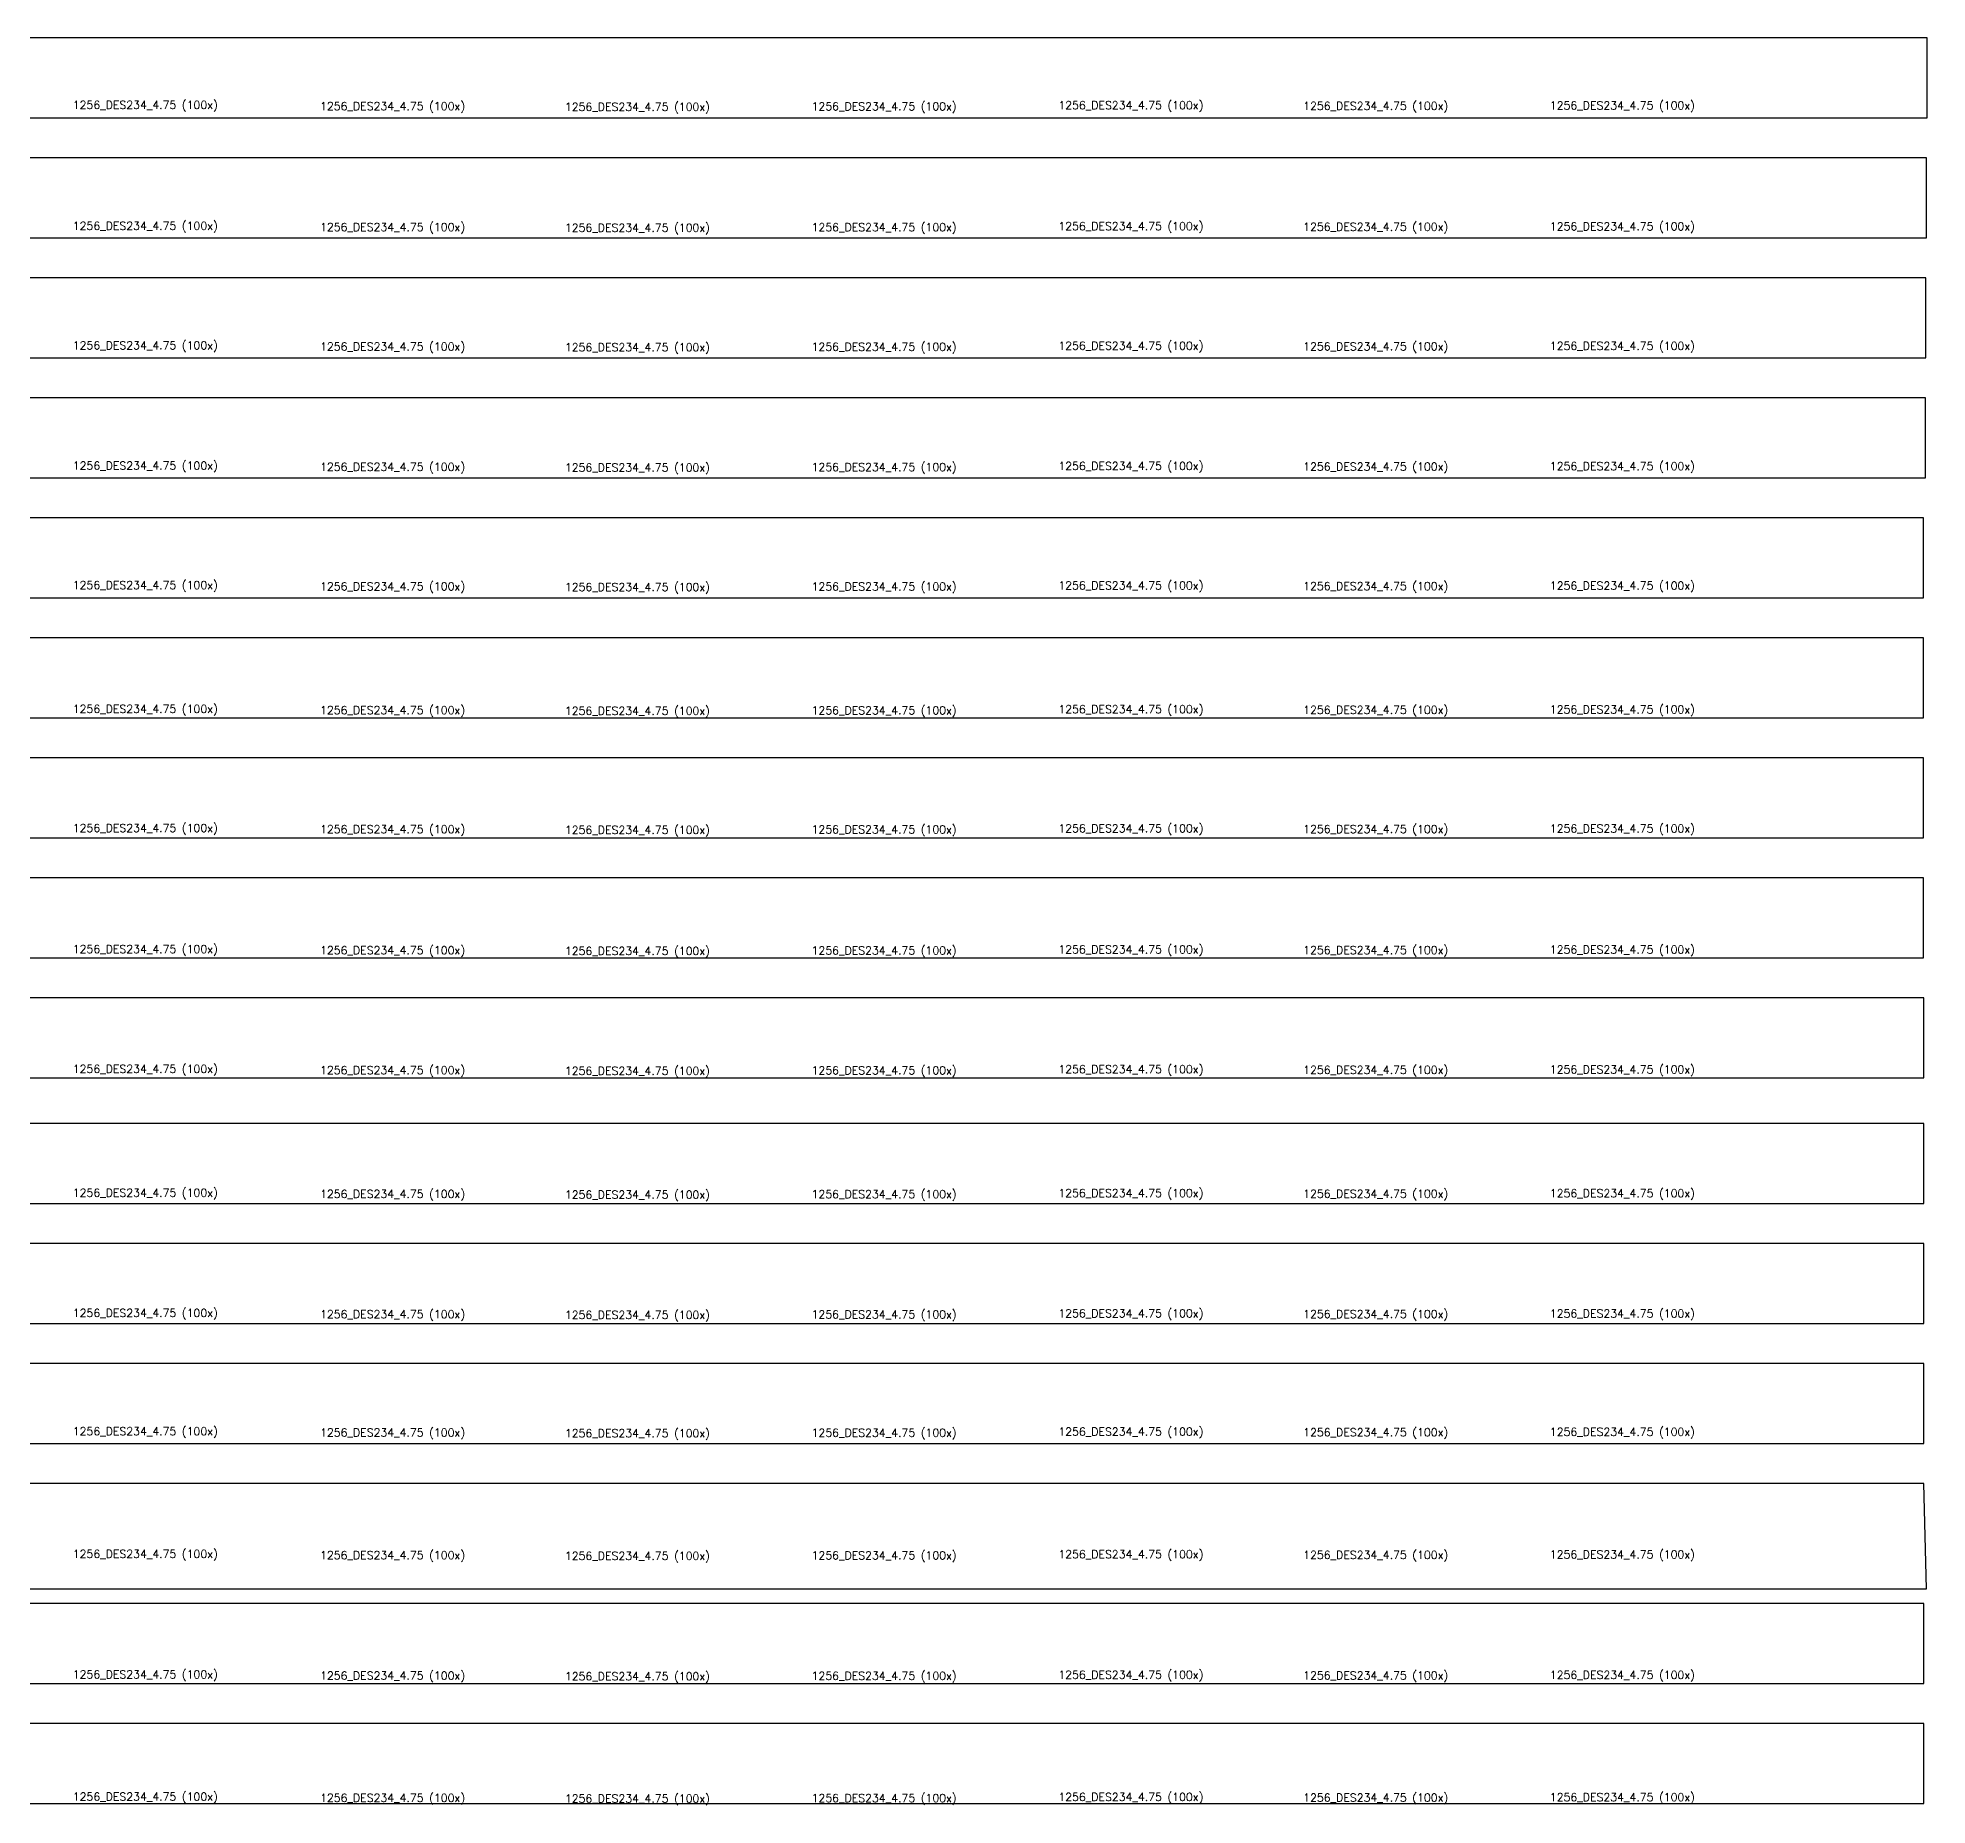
# Model space of a CAD drawing. Header units: millimetres. Extents: x 9334 to 102743, y -10659 to 11732.
# Drawn here: x 79136 to 102743, y -10657 to 11431 of the extents above; entities that cross this region are included whole.
import ezdxf

# ---------------------------------------------------------------- set-up
doc = ezdxf.new("R2010")
doc.units = ezdxf.units.MM
doc.header["$MEASUREMENT"] = 0
for name, color, linetype in [('#12.70', 5, 'Continuous'), ('#15.88', 190, 'Continuous'), ('#19.04', 220, 'Continuous'), ('#2.00', 40, 'Continuous'), ('#2.25', 6, 'Continuous'), ('#2.65', 9, 'Continuous'), ('#22.22', 220, 'Continuous'), ('#3.00', 128, 'Continuous'), ('#3.35', 80, 'Continuous'), ('#3.75', 4, 'Continuous'), ('#4.25', 131, 'Continuous'), ('#4.75', 190, 'Continuous'), ('#6.35', 220, 'Continuous'), ('#7.94', 220, 'Continuous'), ('#9.53', 220, 'Continuous'), ('TEXTO', 3, 'Continuous')]:
    doc.layers.add(name, color=color, linetype=linetype)
doc.styles.add('ROMANS', font='romans')

msp = doc.modelspace()

# ---------------------------------------------------------------- linework, layer by layer
at = {"layer": '#12.70'}
msp.add_lwpolyline([(20159.6, -6136.1), (102698.6, -6136.1), (102698.6, -5136.2), (20159.6, -5136.2)], close=True, dxfattribs=at)
at = {"layer": '#15.88'}
msp.add_lwpolyline([(20193.4, -7952.7), (102732.3, -7952.7), (102698.6, -6636.1), (20159.6, -6636.1)], close=True, dxfattribs=at)
at = {"layer": '#19.04'}
msp.add_lwpolyline([(20159.6, -9136), (102698.6, -9136), (102698.6, -8136.1), (20159.6, -8136.1)], close=True, dxfattribs=at)
at = {"layer": '#2.00'}
msp.add_lwpolyline([(20159.6, 10430.9), (102742.5, 10430.9), (102742.5, 11430.6), (20159.6, 11430.6)], close=True, dxfattribs=at)
at = {"layer": '#2.25'}
msp.add_lwpolyline([(20159.6, 8931.2), (102734.9, 8931.2), (102734.9, 9930.9), (20159.6, 9930.9)], close=True, dxfattribs=at)
at = {"layer": '#2.65'}
msp.add_lwpolyline([(20159.6, 7431.5), (102727.3, 7431.5), (102727.3, 8431.2), (20159.6, 8431.2)], close=True, dxfattribs=at)
at = {"layer": '#22.22'}
msp.add_lwpolyline([(20159.6, -10635.9), (102698.6, -10635.9), (102698.6, -9636), (20159.6, -9636)], close=True, dxfattribs=at)
at = {"layer": '#3.00'}
msp.add_lwpolyline([(20159.6, 5931.8), (102719.5, 5931.8), (102719.5, 6931.5), (20159.6, 6931.5)], close=True, dxfattribs=at)
at = {"layer": '#3.35'}
msp.add_lwpolyline([(20159.6, 4431.9), (102694.3, 4431.9), (102694.3, 5431.8), (20159.6, 5431.8)], close=True, dxfattribs=at)
at = {"layer": '#3.75'}
msp.add_lwpolyline([(20159.6, 2931.9), (102694.3, 2931.9), (102694.3, 3931.9), (20159.6, 3931.9)], close=True, dxfattribs=at)
at = {"layer": '#4.25'}
msp.add_lwpolyline([(20159.6, 1432), (102694.3, 1432), (102694.3, 2431.9), (20159.6, 2431.9)], close=True, dxfattribs=at)
at = {"layer": '#4.75'}
msp.add_lwpolyline([(20159.6, -68.3), (102696.8, -68.3), (102696.8, 932), (20159.6, 932)], close=True, dxfattribs=at)
at = {"layer": '#6.35'}
msp.add_lwpolyline([(20159.6, -1568.5), (102698.6, -1568.5), (102698.6, -568.3), (20159.6, -568.3)], close=True, dxfattribs=at)
at = {"layer": '#7.94'}
msp.add_lwpolyline([(20159.6, -3136.2), (102698.6, -3136.2), (102698.6, -2136.5), (20159.6, -2136.5)], close=True, dxfattribs=at)
at = {"layer": '#9.53'}
msp.add_lwpolyline([(20159.6, -4636.2), (102698.6, -4636.2), (102698.6, -3636.2), (20159.6, -3636.2)], close=True, dxfattribs=at)

# ---------------------------------------------------------------- texts
at = {"layer": 'TEXTO', "color": 4, "style": 'ROMANS'}
for p in [(79573.3, 10541.5), (82662.7, 10525.9), (85722, 10517.6), (88804.1, 10523.5), (91886.9, 10537.2), (94946.2, 10528.9), (98028.3, 10534.8), (79573.3, 9030.6), (82662.7, 9015), (85722, 9006.7), (88804.1, 9012.6), (91886.9, 9026.2), (94946.2, 9017.9), (98028.3, 9023.8), (79573.3, 7536.9), (82662.7, 7521.3), (85722, 7513), (88804.1, 7518.9), (91886.9, 7532.6), (94946.2, 7524.3), (98028.3, 7530.2), (79573.3, 6033.7), (91886.9, 6029.3), (94946.2, 6021), (98028.3, 6026.9), (82662.7, 6018.1), (85722, 6009.8), (88804.1, 6015.7), (79573.3, 4540.7), (82662.7, 4525.1), (85722, 4516.8), (88804.1, 4522.7), (91886.9, 4536.4), (94946.2, 4528.1), (98028.3, 4534), (79573.3, 2993.5), (82662.7, 2977.9), (85722, 2969.6), (88804.1, 2975.5), (91886.9, 2989.1), (94946.2, 2980.9), (98028.3, 2986.7), (79573.3, 1505.4), (82662.7, 1489.8), (85722, 1481.5), (88804.1, 1487.4), (91886.9, 1501), (94946.2, 1492.8), (98028.3, 1498.6), (79573.3, -7.3), (82662.7, -22.9), (85722, -31.2), (88804.1, -25.3), (91886.9, -11.7), (94946.2, -20), (98028.3, -14.1), (79573.3, -1505.3), (82662.7, -1520.9), (85722, -1529.2), (88804.1, -1523.3), (91886.9, -1509.6), (94946.2, -1517.9), (98028.3, -1512), (79573.3, -3052.5), (82662.7, -3068.1), (85722, -3076.4), (88804.1, -3070.5), (91886.9, -3056.8), (94946.2, -3065.1), (98028.3, -3059.2), (79573.3, -4555.4), (82662.7, -4571), (85722, -4579.3), (88804.1, -4573.4), (91886.9, -4559.7), (94946.2, -4568), (98028.3, -4562.1), (79573.3, -6033.6), (82662.7, -6049.2), (85722, -6057.5), (88804.1, -6051.6), (91886.9, -6038), (94946.2, -6046.2), (98028.3, -6040.4), (79573.3, -7566), (82662.7, -7581.7), (85722, -7589.9), (88804.1, -7584.1), (91886.9, -7570.4), (94946.2, -7578.7), (98028.3, -7572.8), (79573.3, -9071.5), (82662.7, -9087.1), (91886.9, -9075.8), (94946.2, -9084.1), (98028.3, -9078.2), (85722, -9095.4), (88804.1, -9089.5), (79573.3, -10599.3), (82662.7, -10614.9), (85722, -10623.2), (88804.1, -10617.3), (91886.9, -10603.6), (94946.2, -10611.9), (98028.3, -10606)]:
    msp.add_text('1256_DES234_4.75 (100x)', height=100, dxfattribs=at).set_placement(p)

doc.saveas('drawing.dxf')
